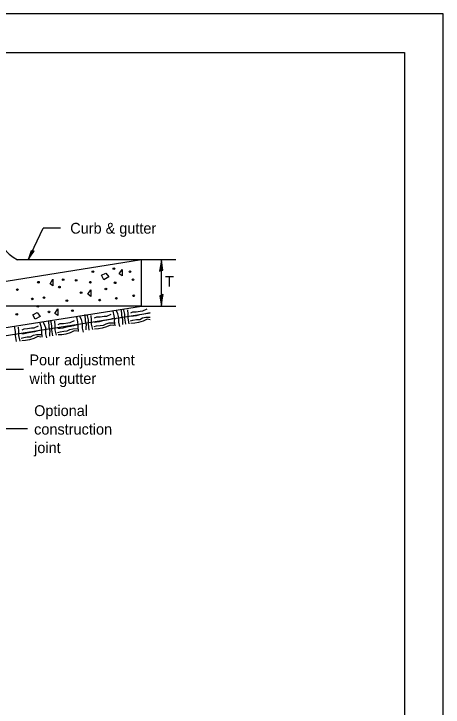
# Model space of a CAD drawing. Extents: x 116921 to 126621, y 61351 to 76334.
# Drawn here: x 118343 to 118620.8, y 69282.5 to 69731.4 of the extents above; entities that cross this region are included whole.
import ezdxf

# ---------------------------------------------------------------- set-up
doc = ezdxf.new("R2010")
doc.units = 0
for name, color, linetype in [('Sheets_50 Reference Boundary', 7, 'Continuous'), ('Sheets_General Details', 7, 'Continuous'), ('Sheets_Printer Plotting Border', 7, 'Continuous')]:
    doc.layers.add(name, color=color, linetype=linetype)

msp = doc.modelspace()

# ---------------------------------------------------------------- linework, layer by layer
at = {"layer": 'Sheets_50 Reference Boundary'}
msp.add_lwpolyline([(117020.81, 69706.35), (118595.81, 69706.35), (118595.81, 68706.36), (117020.81, 68706.36)], close=True, dxfattribs=at)
at = {"layer": 'Sheets_General Details'}
for p, q in [((118620.81, 69731.36), (116920.81, 69731.36)), ((118620.81, 68631.36), (118620.81, 69731.36)), ((118352.33, 69572.13), (118361.84, 69592.51)), ((118373.11, 69592.51), (118361.84, 69592.51)), ((118329.11, 69556.92), (118425.64, 69572.21)), ((118447.73, 69572.13), (118345.23, 69572.13)), ((118425.64, 69542.16), (118425.64, 69572.21)), ((118438.47, 69542.16), (118438.47, 69572.16)), ((118399.69, 69562.07), (118402.56, 69563.51)), ((118402.56, 69563.51), (118404.47, 69561.12)), ((118411.23, 69563.07), (118413.14, 69565.94)), ((118413.14, 69565.94), (118413.14, 69561.64)), ((118366.38, 69556.66), (118368.3, 69559.53)), ((118368.3, 69559.53), (118368.3, 69555.23)), ((118401.13, 69559.21), (118399.69, 69562.07)), ((118404.47, 69561.12), (118401.13, 69559.21)), ((118413.14, 69561.64), (118411.23, 69563.07)), ((118368.3, 69555.23), (118366.38, 69556.66)), ((118390.81, 69549.86), (118392.72, 69552.73)), ((118392.72, 69548.42), (118390.81, 69549.86)), ((118392.72, 69552.73), (118392.72, 69548.42)), ((118425.64, 69542.16), (118331.24, 69542.16)), ((118331.24, 69527.21), (118425.64, 69542.16)), ((118425.64, 69542.16), (118447.73, 69542.16)), ((118431.09, 69537.64), (118336.69, 69522.69)), ((118355.25, 69536.45), (118358.12, 69537.89)), ((118356.69, 69533.58), (118355.25, 69536.45)), ((118358.12, 69537.89), (118360.03, 69535.5)), ((118369.59, 69537.45), (118371.5, 69540.31)), ((118371.5, 69536.01), (118369.59, 69537.45)), ((118371.5, 69540.31), (118371.5, 69536.01)), ((118360.03, 69535.5), (118356.69, 69533.58)), ((118349.17, 69501.16), (118335.82, 69501.16)), ((118335.82, 69462.97), (118351.85, 69462.97))]:
    msp.add_line(p, q, dxfattribs=at)
msp.add_lwpolyline([(117020.81, 69706.36), (118595.81, 69706.36), (118595.81, 68656.36), (117020.81, 68656.36)], close=True, dxfattribs=at)
for points in [[(118354.99, 69577.63), (118354.08, 69577.83), (118353.35, 69575.32), (118352.33, 69572.13), (118354.27, 69575.14), (118356.08, 69577.72), (118354.99, 69577.63), (118354.33, 69577.63), (118353.28, 69574.15), (118355.57, 69577.43), (118354.62, 69577.23), (118354.01, 69575.68), (118354.91, 69577.02)], [(118438.37, 69565.27), (118439.4, 69565.5), (118438.96, 69568.41), (118438.47, 69572.16), (118437.93, 69568.16), (118437.31, 69564.66), (118438.37, 69565.27), (118439.05, 69565.58), (118438.47, 69569.64), (118437.69, 69565.2), (118438.56, 69565.86), (118438.44, 69567.72), (118438.17, 69565.93)], [(118438.57, 69549.05), (118437.55, 69548.81), (118437.99, 69545.9), (118438.47, 69542.16), (118439.02, 69546.16), (118439.64, 69549.66), (118438.57, 69549.05), (118437.9, 69548.74), (118438.48, 69544.67), (118439.26, 69549.12), (118438.39, 69548.46), (118438.5, 69546.59), (118438.78, 69548.39)], [(118388.94, 69536.66), (118389.15, 69532.63), (118389.75, 69530.16), (118389.63, 69528.22), (118389.65, 69526.73)], [(118391.81, 69526.64), (118391.18, 69530.6), (118391.2, 69533.17), (118390.43, 69536.68)], [(118395.25, 69534.44), (118396.64, 69535.09), (118398.76, 69535.21), (118401.47, 69535.64), (118403.17, 69535.7), (118405.96, 69536.99)], [(118406.96, 69538.87), (118407.67, 69535.77), (118408.03, 69533.48), (118407.95, 69532.62), (118408.24, 69529.46)], [(118411.61, 69529), (118410.97, 69531.68), (118410.96, 69534.46), (118410.8, 69535.5), (118410.32, 69537.13), (118409.09, 69539.5)], [(118412.49, 69540.07), (118412.7, 69536.04), (118413.31, 69533.57), (118413.19, 69531.63), (118413.21, 69530.14)], [(118415.36, 69530.37), (118414.73, 69534.33), (118414.75, 69536.9), (118413.98, 69540.41)], [(118417.65, 69530.73), (118416.88, 69534.24), (118416.87, 69537.02), (118416.65, 69539.76)], [(118418.59, 69537.75), (118419.99, 69538.4), (118422.11, 69538.52), (118424.82, 69538.95), (118426.52, 69539.01), (118429.3, 69540.3)], [(118431.13, 69537.88), (118429.08, 69537.34), (118427.03, 69536.81), (118424.32, 69536.38), (118422.06, 69535.81), (118420.39, 69535.54), (118418.9, 69535.52)], [(118364.4, 69521.54), (118363.76, 69524.22), (118363.75, 69527), (118363.58, 69528.04), (118363.11, 69529.67), (118361.88, 69532.04)], [(118365.38, 69532.61), (118365.59, 69528.58), (118366.2, 69526.11), (118366.08, 69524.17), (118366.1, 69522.68)], [(118368.25, 69522.91), (118367.62, 69526.87), (118367.64, 69529.44), (118366.88, 69532.95)], [(118370.54, 69523.27), (118369.77, 69526.78), (118369.76, 69529.56), (118369.54, 69532.3)], [(118371.59, 69530.19), (118372.99, 69530.83), (118375.1, 69530.96), (118377.81, 69531.38), (118379.51, 69531.44), (118382.3, 69532.74)], [(118383.41, 69535.14), (118384.11, 69532.04), (118384.47, 69529.75), (118384.4, 69528.89), (118384.69, 69525.73)], [(118388.06, 69525.27), (118387.42, 69527.95), (118387.41, 69530.73), (118387.24, 69531.77), (118386.77, 69533.4), (118385.54, 69535.77)], [(118394.1, 69527), (118393.33, 69530.51), (118393.32, 69533.29), (118393.1, 69536.03)], [(118407.26, 69534.05), (118405.21, 69533.51), (118403.16, 69532.97), (118400.45, 69532.54), (118398.19, 69531.97), (118396.52, 69531.71), (118395.03, 69531.68)], [(118418.43, 69532.57), (118420.07, 69533.04), (118422.36, 69533.4), (118424.48, 69533.52), (118426.25, 69534.45), (118428.3, 69534.98), (118431.29, 69535.03)], [(118431.14, 69533.3), (118429.16, 69533.62), (118426.58, 69532.36), (118423.73, 69531.48), (118421.23, 69531.09), (118418.69, 69530.9)], [(118344.7, 69519.18), (118344.07, 69523.14), (118344.09, 69525.71), (118343.32, 69529.22)], [(118346.99, 69519.54), (118346.22, 69523.05), (118346.21, 69525.83), (118345.99, 69528.57)], [(118348.25, 69526.77), (118349.64, 69527.42), (118351.76, 69527.54), (118354.47, 69527.97), (118356.17, 69528.03), (118358.96, 69529.32)], [(118359.85, 69531.41), (118360.56, 69528.31), (118360.92, 69526.02), (118360.84, 69525.16), (118361.13, 69522)], [(118371.32, 69525.11), (118372.96, 69525.58), (118375.25, 69525.94), (118377.37, 69526.06), (118379.14, 69526.99), (118381.19, 69527.52), (118384.18, 69527.57)], [(118383.71, 69530), (118381.66, 69529.46), (118379.61, 69528.92), (118376.9, 69528.49), (118374.64, 69527.92), (118372.97, 69527.66), (118371.48, 69527.64)], [(118394.88, 69528.84), (118396.51, 69529.31), (118398.8, 69529.67), (118400.92, 69529.79), (118402.7, 69530.72), (118404.75, 69531.25), (118407.73, 69531.3)], [(118407.58, 69529.57), (118405.61, 69529.89), (118403.03, 69528.63), (118400.18, 69527.75), (118397.68, 69527.36), (118395.14, 69527.17)], [(118347.77, 69521.38), (118349.4, 69521.85), (118351.69, 69522.21), (118353.81, 69522.33), (118355.59, 69523.25), (118357.64, 69523.79), (118360.63, 69523.84)], [(118360.47, 69526.59), (118358.42, 69526.05), (118356.37, 69525.51), (118353.66, 69525.08), (118351.4, 69524.51), (118349.73, 69524.24), (118348.24, 69524.22)], [(118384.03, 69525.83), (118382.05, 69526.16), (118379.47, 69524.9), (118376.62, 69524.02), (118374.12, 69523.63), (118371.59, 69523.44)], [(118360.47, 69522.1), (118358.5, 69522.43), (118355.92, 69521.17), (118353.07, 69520.29), (118350.57, 69519.89), (118348.03, 69519.71)]]:
    msp.add_lwpolyline(points, dxfattribs=at)
for centre in [(118394.11, 69564.43), (118407.72, 69566.43), (118418.14, 69564.43), (118374.89, 69559.22), (118383.3, 69558.82), (118420.14, 69559.22), (118358.88, 69557.62), (118372.49, 69554.42), (118392.51, 69557.62), (118408.53, 69557.22), (118345.27, 69552.82), (118386.51, 69550.81), (118402.52, 69553.21), (118354.88, 69546.81), (118362.48, 69547.61), (118377.3, 69545.61), (118398.52, 69546.01), (118409.33, 69547.21), (118420.54, 69548.81), (118358.48, 69542.01), (118344.87, 69536.8), (118365.69, 69538.4), (118380.9, 69539.2)]:
    msp.add_circle(centre, 0.532, dxfattribs=at)
msp.add_arc((118357.61, 69595.67), 26.6, 187.4302, 242.261, dxfattribs=at)
at = {"layer": 'Sheets_Printer Plotting Border'}
msp.add_lwpolyline([(116920.81, 68631.36), (118620.81, 68631.36), (118620.81, 69731.36), (116920.81, 69731.36)], close=True, dxfattribs=at)

# ---------------------------------------------------------------- texts
at = {"layer": 'Sheets_General Details'}
for s, p in [('Curb & gutter', (118379.47, 69589.05)), ('T', (118440.82, 69554.62)), ('Pour adjustment', (118353.05, 69503.8)), ('with gutter', (118353.05, 69491.8)), ('Optional', (118356.1, 69470.94)), ('construction', (118356.1, 69458.94)), ('joint', (118356.1, 69446.94))]:
    msp.add_text(s, height=7, dxfattribs=at).set_placement(p)

doc.saveas('drawing.dxf')
